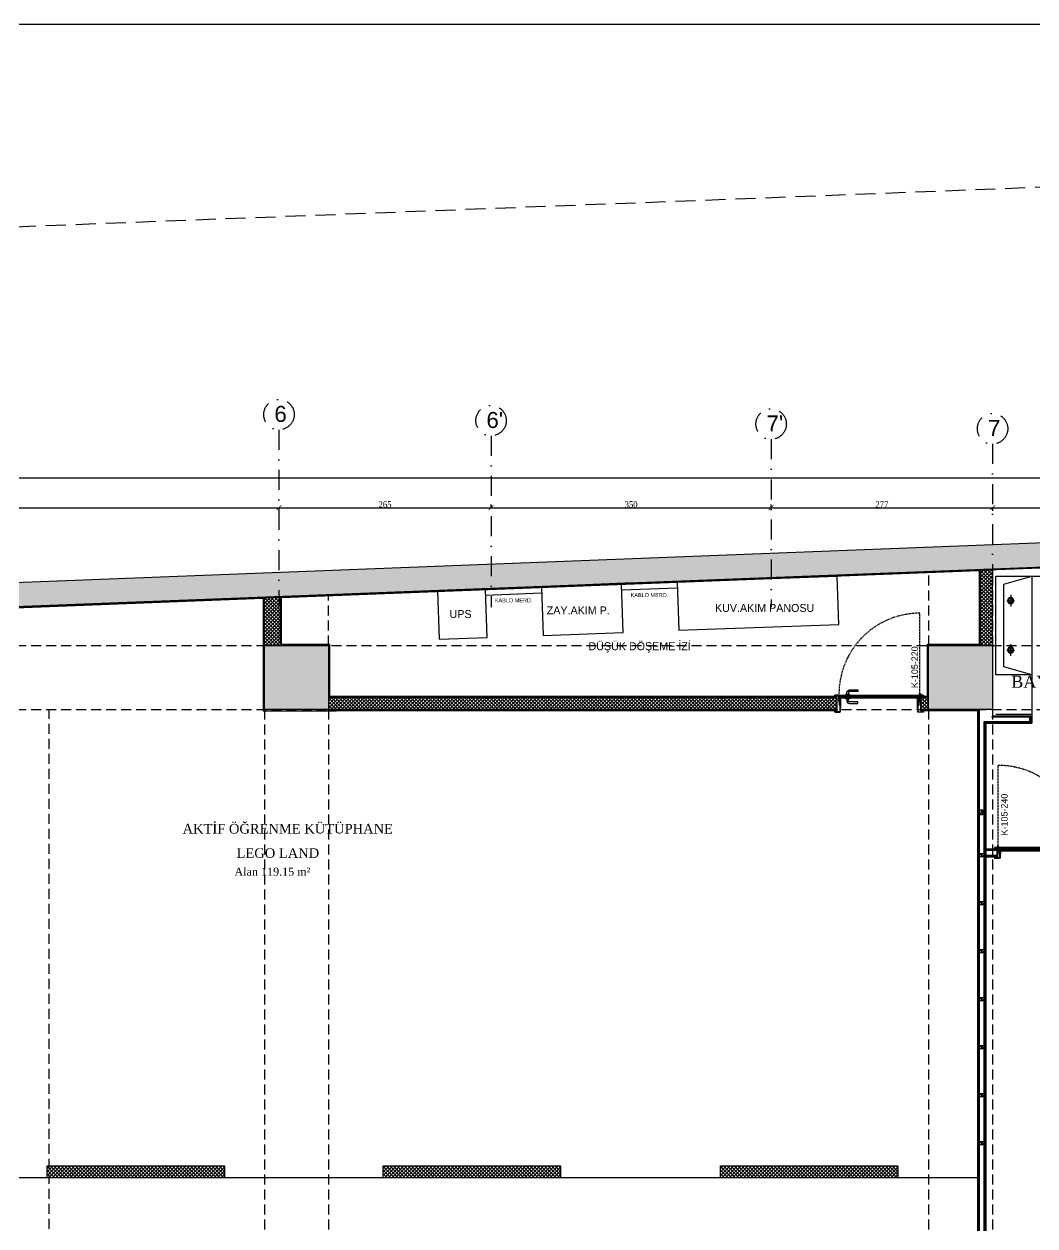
# Model space of a CAD drawing. Header units: millimetres. Extents: x -29311 to -3405, y 28913 to 42880.
# Drawn here: x -16112 to -14848, y 40453 to 41955 of the extents above; entities that cross this region are included whole.
import ezdxf
from ezdxf.enums import TextEntityAlignment as Align

# ---------------------------------------------------------------- set-up
doc = ezdxf.new("R2010")
doc.units = ezdxf.units.MM
for name, pattern in [('( Hidden )', [0.375, 0.25, -0.125]), ('AM_DIN_G_W050', [13.75, 9.75, -1.5, 1, -1.5]), ('DASHDOT', [1, 0.5, -0.25, 0, -0.25]), ('DASHDOT2', [0.5, 0.25, -0.125, 0, -0.125]), ('HIDDEN', [0.375, 0.25, -0.125])]:
    doc.linetypes.add(name, pattern=pattern)
for name, color, linetype in [('A-AKS', 57, 'DASHDOT'), ('A-AKS.', 57, 'DASHDOT2'), ('A-BA', 1, 'Continuous'), ('A-BA-HIDDEN', 136, 'HIDDEN'), ('A-DOSEME-GOR0.1', 77, 'Continuous'), ('A-DUVAR', 53, 'Continuous'), ('A-DUVAR-ALCIPAN', 9, 'Continuous'), ('A-DUVAR-ALCIPAN-CELIK', 144, 'Continuous'), ('A-DUVAR-TARAMA', 251, 'Continuous'), ('A-KAPI-AHSAP', 245, 'Continuous'), ('A-KAPI-AKSESUAR', 206, 'Continuous'), ('A-KAPI-METAL', 84, 'Continuous'), ('A-KAPI-PROFIL', 206, 'Continuous'), ('A-KAPLAMA-SERAMIK', 31, 'Continuous'), ('A-MERDIVEN', 125, 'Continuous'), ('A-SIVA-ALCIPAN', 247, 'Continuous'), ('A-SIVA-IC', 97, 'Continuous'), ('A-TEFRIS-SABIT', 177, 'Continuous'), ('A-YAZI', 136, 'Continuous'), ('level', 10, 'Continuous'), ('T-VANA', 2, 'Continuous'), ('vaz_bina2', 161, 'Continuous'), ('yazı1', 7, 'Continuous'), ('Yazılar', 253, 'Continuous')]:
    doc.layers.add(name, color=color, linetype=linetype)
for name, color, linetype, lineweight in [('olcu-plan', 7, 'Continuous', 20), ('tarama-betonarme', 252, 'Continuous', 13), ('yazı-mekan', 142, 'Continuous', 25)]:
    doc.layers.add(name, color=color, linetype=linetype, lineweight=lineweight)
doc.styles.add('HA_SMART', font='')
doc.styles.get("Standard").update_dxf_attribs({"font": 'arial.ttf'})
doc.styles.add('text1', font='arial.ttf')
doc.styles.add('YAZ-50', font='times.ttf', dxfattribs={"width": 0.9})
doc.styles.get('HA_SMART').set_extended_font_data('Sakkal Majalla')
doc.dimstyles.new('1-50-plan', dxfattribs={"dimtxt": 8, "dimasz": 6, "dimexe": 4, "dimexo": 4, "dimgap": 0.00625, "dimtad": 1, "dimdec": 0, "dimrnd": 0.0005, "dimzin": 9, "dimdsep": 46, "dimtxsty": 'YAZ-50', "dimblk": 'ARCHTICK', "dimcen": 0.025, "dimdle": 4, "dimadec": 0, "dimazin": 0, "dimtfac": 1, "dimtdec": 0, "dimtmove": 0, "dimatfit": 3, "dimfxl": 30, "dimfxlon": 1, "dimarcsym": 0})
pattern_1 = [(45, (-65876.5644, 54657.0166), (-4.4194174, 4.4194174), []), (45, (-65872.145, 54657.0166), (-4.4194174, 4.4194174), [7.8125, -1.5625, 0, -1.5625])]
pattern_2 = [(45, (-100244.7386, 24665.6312), (-2.24506403, 2.24506403), []), (135, (-100244.7386, 24665.6312), (-2.24506403, -2.24506403), [])]

# ---------------------------------------------------------------- blocks, each defined once
blk = doc.blocks.new('ANTET')
at = {"layer": 'Yazılar', "elevation": 0}
blk.add_lwpolyline([(-18397.88, -50768.01), (-14785.5, -50768.01), (-14785.5, -52468.87), (-18397.88, -52468.87)], close=True, dxfattribs=at)
blk = doc.blocks.new('METİKET')
at = {"layer": 'yazı1', "linetype": 'ByBlock', "style": 'HA_SMART'}
for tag, height, p in [('MAHALADI', 20, (13369.9, 684.6)), ('ALAN', 15, (13369.9, 652.2))]:
    blk.add_attdef(tag, text='', height=height, dxfattribs=at).set_placement(p, align=Align.CENTER)
blk = doc.blocks.new('_ArchTick')
at = {"color": 0, "linetype": 'ByBlock', "const_width": 0.15}
blk.add_lwpolyline([(-0.5, -0.5), (0.5, 0.5)], dxfattribs=at)
blk = doc.blocks.new('*D544')
at = {"layer": 'DEFPOINTS', "color": 0, "transparency": 16777216}
for p in [(-16561.2, 41350.4), (-15793, 41354.8), (-15793, 41350.4)]:
    blk.add_point(p, dxfattribs=at)
at = {"layer": 'olcu-plan', "color": 0, "lineweight": -2, "transparency": 16777216}
for p, q in [((-16565.2, 41350.4), (-15789, 41350.4)), ((-16561.2, 41350.4), (-16561.2, 41354.4)), ((-15793, 41350.8), (-15793, 41346.4))]:
    blk.add_line(p, q, dxfattribs=at)
at = {"layer": 'olcu-plan', "color": 0, "lineweight": -2, "transparency": 16777216, "xscale": 6, "yscale": 6, "zscale": 6, "rotation": 180}
blk.add_blockref('_ArchTick', (-16561.2, 41350.4), dxfattribs=at)
at = {"layer": 'olcu-plan', "color": 0, "lineweight": -2, "transparency": 16777216, "xscale": 6, "yscale": 6, "zscale": 6}
blk.add_blockref('_ArchTick', (-15793, 41350.4), dxfattribs=at)
at = {"layer": 'olcu-plan', "color": 0, "transparency": 16777216, "insert": (-16177.1, 41354.5), "char_height": 8, "attachment_point": 5, "style": 'YAZ-50'}
blk.add_mtext('768', dxfattribs=at)
blk = doc.blocks.new('*D545')
at = {"layer": 'DEFPOINTS', "color": 0, "transparency": 16777216}
for p in [(-15793, 41354.8), (-15528, 41350.4), (-15528, 41347.2)]:
    blk.add_point(p, dxfattribs=at)
at = {"layer": 'olcu-plan', "color": 0, "lineweight": -2, "transparency": 16777216}
for p, q in [((-15797, 41350.4), (-15524, 41350.4)), ((-15793, 41350.8), (-15793, 41346.4)), ((-15528, 41350.4), (-15528, 41354.4))]:
    blk.add_line(p, q, dxfattribs=at)
at = {"layer": 'olcu-plan', "color": 0, "lineweight": -2, "transparency": 16777216, "xscale": 6, "yscale": 6, "zscale": 6, "rotation": 180}
blk.add_blockref('_ArchTick', (-15793, 41350.4), dxfattribs=at)
at = {"layer": 'olcu-plan', "color": 0, "lineweight": -2, "transparency": 16777216, "xscale": 6, "yscale": 6, "zscale": 6}
blk.add_blockref('_ArchTick', (-15528, 41350.4), dxfattribs=at)
at = {"layer": 'olcu-plan', "color": 0, "transparency": 16777216, "insert": (-15660.5, 41354.5), "char_height": 8, "attachment_point": 5, "style": 'YAZ-50'}
blk.add_mtext('265', dxfattribs=at)
blk = doc.blocks.new('*D546')
at = {"layer": 'DEFPOINTS', "color": 0, "transparency": 16777216}
for p in [(-15528, 41347.2), (-15178, 41350.4), (-15178, 41350.4)]:
    blk.add_point(p, dxfattribs=at)
at = {"layer": 'olcu-plan', "color": 0, "lineweight": -2, "transparency": 16777216}
for p, q in [((-15532, 41350.4), (-15174, 41350.4)), ((-15528, 41350.4), (-15528, 41354.4)), ((-15178, 41350.4), (-15178, 41354.4))]:
    blk.add_line(p, q, dxfattribs=at)
at = {"layer": 'olcu-plan', "color": 0, "lineweight": -2, "transparency": 16777216, "xscale": 6, "yscale": 6, "zscale": 6, "rotation": 180}
blk.add_blockref('_ArchTick', (-15528, 41350.4), dxfattribs=at)
at = {"layer": 'olcu-plan', "color": 0, "lineweight": -2, "transparency": 16777216, "xscale": 6, "yscale": 6, "zscale": 6}
blk.add_blockref('_ArchTick', (-15178, 41350.4), dxfattribs=at)
at = {"layer": 'olcu-plan', "color": 0, "transparency": 16777216, "insert": (-15353, 41354.5), "char_height": 8, "attachment_point": 5, "style": 'YAZ-50'}
blk.add_mtext('350', dxfattribs=at)
blk = doc.blocks.new('*D547')
at = {"layer": 'DEFPOINTS', "color": 0, "transparency": 16777216}
for p in [(-15178, 41350.4), (-14901.2, 41354.4), (-14901.2, 41350.4)]:
    blk.add_point(p, dxfattribs=at)
at = {"layer": 'olcu-plan', "color": 0, "lineweight": -2, "transparency": 16777216}
for p, q in [((-15182, 41350.4), (-14897.2, 41350.4)), ((-15178, 41350.4), (-15178, 41354.4)), ((-14901.2, 41350.4), (-14901.2, 41346.4))]:
    blk.add_line(p, q, dxfattribs=at)
at = {"layer": 'olcu-plan', "color": 0, "lineweight": -2, "transparency": 16777216, "xscale": 6, "yscale": 6, "zscale": 6, "rotation": 180}
blk.add_blockref('_ArchTick', (-15178, 41350.4), dxfattribs=at)
at = {"layer": 'olcu-plan', "color": 0, "lineweight": -2, "transparency": 16777216, "xscale": 6, "yscale": 6, "zscale": 6}
blk.add_blockref('_ArchTick', (-14901.2, 41350.4), dxfattribs=at)
at = {"layer": 'olcu-plan', "color": 0, "transparency": 16777216, "insert": (-15039.6, 41354.5), "char_height": 8, "attachment_point": 5, "style": 'YAZ-50'}
blk.add_mtext('277', dxfattribs=at)
blk = doc.blocks.new('*D548')
at = {"layer": 'DEFPOINTS', "color": 0, "transparency": 16777216}
for p in [(-14901.2, 41354.4), (-14185.7, 41350.4), (-14185.7, 41350.4)]:
    blk.add_point(p, dxfattribs=at)
at = {"layer": 'olcu-plan', "color": 0, "lineweight": -2, "transparency": 16777216}
for p, q in [((-14905.2, 41350.4), (-14181.7, 41350.4)), ((-14901.2, 41350.4), (-14901.2, 41346.4)), ((-14185.7, 41350.4), (-14185.7, 41354.4))]:
    blk.add_line(p, q, dxfattribs=at)
at = {"layer": 'olcu-plan', "color": 0, "lineweight": -2, "transparency": 16777216, "xscale": 6, "yscale": 6, "zscale": 6, "rotation": 180}
blk.add_blockref('_ArchTick', (-14901.2, 41350.4), dxfattribs=at)
at = {"layer": 'olcu-plan', "color": 0, "lineweight": -2, "transparency": 16777216, "xscale": 6, "yscale": 6, "zscale": 6}
blk.add_blockref('_ArchTick', (-14185.7, 41350.4), dxfattribs=at)
at = {"layer": 'olcu-plan', "color": 0, "transparency": 16777216, "insert": (-14543.5, 41354.5), "char_height": 8, "attachment_point": 5, "style": 'YAZ-50'}
blk.add_mtext('715', dxfattribs=at)
blk = doc.blocks.new('*D549')
at = {"layer": 'DEFPOINTS', "color": 0, "transparency": 16777216}
for p in [(-14185.7, 41387.8), (-14185.7, 41350.4), (-19055.3, 41320.3)]:
    blk.add_point(p, dxfattribs=at)
at = {"layer": 'olcu-plan', "color": 0, "lineweight": -2, "transparency": 16777216}
for p, q in [((-19059.3, 41387.8), (-14181.7, 41387.8)), ((-19055.3, 41357.8), (-19055.3, 41391.8)), ((-14185.7, 41357.8), (-14185.7, 41391.8))]:
    blk.add_line(p, q, dxfattribs=at)
at = {"layer": 'olcu-plan', "color": 0, "lineweight": -2, "transparency": 16777216, "xscale": 6, "yscale": 6, "zscale": 6, "rotation": 180}
blk.add_blockref('_ArchTick', (-19055.3, 41387.8), dxfattribs=at)
at = {"layer": 'olcu-plan', "color": 0, "lineweight": -2, "transparency": 16777216, "xscale": 6, "yscale": 6, "zscale": 6}
blk.add_blockref('_ArchTick', (-14185.7, 41387.8), dxfattribs=at)
at = {"layer": 'olcu-plan', "color": 0, "transparency": 16777216, "insert": (-16620.5, 41391.9), "char_height": 8, "attachment_point": 5, "style": 'YAZ-50'}
blk.add_mtext('4870', dxfattribs=at)
blk = doc.blocks.new('AKS')
at = {"layer": 'A-AKS.', "ltscale": 100}
for p, q in [((3262.3, 2276.7), (3262.3, 2054.9)), ((3527.3, 2269.1), (3527.3, 2054.9)), ((3877.3, 2264.8), (3877.3, 2054.9)), ((4154, 2259), (4154, 2054.9))]:
    blk.add_line(p, q, dxfattribs=at)
for centre in [(3262.3, 2295.7), (3527.3, 2288.1), (3877.3, 2283.8), (4154, 2278)]:
    blk.add_circle(centre, 19, dxfattribs=at)
at = {"layer": 'A-AKS.', "ltscale": 100, "char_height": 20, "width": 18.894, "attachment_point": 1, "style": 'text1'}
for s, insert in [('6', (3256.5, 2306.5)), ("6'", (3521.5, 2298.9)), ("7'", (3871.5, 2294.6)), ('7', (4148.3, 2288.9))]:
    blk.add_mtext(s, dxfattribs=dict(at, insert=insert))
blk = doc.blocks.new('40 60')
at = {"layer": 'A-DUVAR-ALCIPAN-CELIK'}
for points in [[(82132.2, 6001.7), (82132.2, 6007.7), (82128.2, 6007.7), (82128.2, 6001.7)], [(82132, 6001.8), (82132, 6007.5), (82128.3, 6007.5), (82128.3, 6001.8)]]:
    blk.add_lwpolyline(points, close=True, dxfattribs=at)
blk.add_lwpolyline([(82128.3, 6007.5), (82132, 6001.8)], dxfattribs=at)
blk = doc.blocks.new('A$C1989330F')
at = {"layer": 'A-KAPI-AKSESUAR'}
blk.add_lwpolyline([(28, 0), (-28, 0), (-28, -8), (28, -8)], close=True, dxfattribs=at)
blk.add_lwpolyline([(-125, -45), (-20, -45, 0.414214), (-10, -35), (-10, -8), (10, -8), (10, -32, -0.414214), (-23, -65), (-125, -65)], format="xyb", close=True, dxfattribs=at)
blk = doc.blocks.new('*U53')
at = {"ltscale": 12}
h = blk.add_hatch(dxfattribs=at)
h.set_pattern_fill('ANSI31', color=8, scale=5, angle=45)
h.set_pattern_definition([(90, (48.085, 20), (-15.875, 3e-15), [])])
h.paths.add_polyline_path([(1004, -130), (44, -130), (44, -160), (1004, -160)])
at = {"color": 8, "linetype": 'HIDDEN', "ltscale": 50}
blk.add_lwpolyline([(13, -176), (13, -1189, 0.417281), (1025, -166)], format="xyb", dxfattribs=at)
at = {"layer": 'A-KAPI-AHSAP'}
for points in [[(44, -165), (34, -165), (34, -148), (34, -148), (34, -125), (44, -125), (44, -165)], [(44, -125), (1004, -125)], [(1004, -165), (1004, -125), (1014, -125), (1014, -165), (1014, -165), (1014, -165), (1004, -165)], [(1004, -165), (44, -165)]]:
    blk.add_lwpolyline(points, dxfattribs=at)
blk.add_lwpolyline([(1004, -130), (44, -130), (44, -160), (1004, -160)], close=True, dxfattribs=at)
at = {"layer": 'A-KAPI-AKSESUAR'}
for radius in [10, 5, 4]:
    blk.add_circle((12, -175), radius, dxfattribs=at)
at = {"layer": 'A-KAPI-METAL'}
for points in [[(-29, 47), (39, 47, -0.414214), (40, 46), (40, -96), (38, -96), (38, 44, 0.414214), (38, 45), (-28, 45, 0.414214), (-28, 44), (-28, 33, 0.414214), (-28, 32), (-20, 32), (-20, 30), (-29, 30, -0.414214), (-30, 31), (-30, 46, -0.414214)], [(-30, -151, -0.414214), (-29, -150), (-20, -150), (-20, -152), (-28, -152, 0.414214), (-28, -152), (-28, -162, 0.414214), (-28, -163), (27, -163, 0.414214), (27, -162), (27, -105, -0.414214), (28, -104), (41, -104, -0.414154), (42, -105), (42, -119), (42, -15), (42, 0), (42, -15), (40, -15), (40, 0, -1), (44, 0), (44, -120, -0.934642), (40, -119), (40, -106, 0.414214), (40, -106), (30, -106, 0.414214), (29, -106), (29, -164, -0.414214), (28, -165), (-29, -165, -0.414214), (-30, -164)], [(1078, -151, 0.414214), (1077, -150), (1068, -150), (1068, -152), (1076, -152, -0.414214), (1076, -152), (1076, -162, -0.414214), (1076, -163), (1022, -163, -0.414214), (1021, -162), (1021, -104, 0.414214), (1020, -103), (1007, -103, 0.414154), (1006, -104), (1006, -119), (1006, -15), (1006, 0), (1006, -15), (1008, -15), (1008, 0, 1), (1004, 0), (1004, -120, 0.938583), (1008, -119), (1008, -105, -0.414214), (1009, -105), (1019, -105, -0.414214), (1019, -105), (1019, -164, 0.414214), (1020, -165), (1077, -165, 0.414214), (1078, -164)], [(1077, 47), (1009, 47, 0.414214), (1008, 46), (1008, -96), (1010, -96), (1010, 44, -0.414214), (1011, 45), (1076, 45, -0.414214), (1076, 44), (1076, 33, -0.414214), (1076, 32), (1068, 32), (1068, 30), (1077, 30, 0.414214), (1078, 31), (1078, 46, 0.414214)]]:
    blk.add_lwpolyline(points, format="xyb", close=True, dxfattribs=at)
at = {"layer": 'A-KAPI-PROFIL'}
for points in [[(16, -101), (27, -70), (27, -36), (37, -36), (37, -72), (26, -104), (26, -163), (16, -163)], [(1032, -101), (1021, -70), (1021, -44), (1011, -44), (1011, -72), (1022, -104), (1022, -163), (1032, -163)]]:
    blk.add_lwpolyline(points, close=True, dxfattribs=at)
for points in [[(36, -37), (37, -37), (37, -52), (30, -66), (30, -90), (37, -90), (37, -91), (29, -91), (29, -66), (36, -52), (36, -37)], [(1012, -37), (1011, -37), (1011, -52), (1018, -66), (1018, -90), (1011, -90), (1011, -91), (1019, -91), (1019, -66), (1012, -52), (1012, -37)]]:
    blk.add_lwpolyline(points, dxfattribs=at)
at = {"layer": 'A-KAPI-PROFIL', "color": 8}
for points in [[(40, -111, 0.414214), (38, -109), (31, -109, 0.414214), (29, -111), (29, -122, 0.414214), (31, -124), (45, -124, 0.414214), (46, -123), (46, -120, 1), (44, -120), (44, -121), (40, -121)], [(1019, -111, 0.414214), (1017, -109), (1010, -109, 0.414214), (1008, -111), (1008, -121), (1004, -121), (1004, -120, 1), (1002, -120), (1002, -123, 0.414214), (1003, -124), (1014, -124), (1017, -124, 0.414214), (1019, -122)]]:
    blk.add_lwpolyline(points, format="xyb", close=True, dxfattribs=at)
at = {"layer": 'DEFPOINTS', "linetype": 'ByBlock', "ltscale": 12}
for p, q in [((0, 30), (0, -150)), ((1048, 30), (1048, -125))]:
    blk.add_line(p, q, dxfattribs=at)
at = {"ltscale": 12, "xscale": -1, "rotation": 180}
blk.add_blockref('A$C1989330F', (916, -125), dxfattribs=at)
at = {"ltscale": 12}
blk.add_blockref('A$C1989330F', (916, -165), dxfattribs=at)
blk = doc.blocks.new('2. bodrum kat kirişileri')
at = {"layer": 'A-BA-HIDDEN', "ltscale": 50}
for points in [[(2637.1, -21214.5), (2637.1, -21125.4)], [(2717.1, -21214.5), (2717.1, -21122.4)], [(1806.6, -21214.5), (1806.6, -21155.5)], [(1886.6, -21214.5), (1886.6, -21152.6)], [(146.6, -21214.6), (3432.1, -21214.6), (3432.1, -22464.9)], [(146.6, -21294.6), (3352.1, -21294.6), (3352.1, -22464.9)], [(1537.5, -22074.9), (1537.5, -21294.5)], [(1806.6, -21294.6), (1806.6, -22735.1)], [(1886.6, -21294.6), (1886.6, -22735.1)], [(2636.6, -21294.6), (2636.6, -22074.9)], [(2716.6, -21294.6), (2716.6, -22074.9)]]:
    blk.add_lwpolyline(points, dxfattribs=at)
blk = doc.blocks.new('2 Lİ LAVABOO')
at = {"layer": 'A-TEFRIS-SABIT', "color": 4, "linetype": 'AM_DIN_G_W050', "ltscale": 2}
for p, q in [((88829.3, 15555.6), (88843.7, 15555.6)), ((88831.8, 15555.8), (88841.3, 15555.8)), ((88836.5, 15560.6), (88836.5, 15551)), ((88905.4, 15555.6), (88891, 15555.6)), ((88902.9, 15555.8), (88893.4, 15555.8)), ((88898.2, 15560.6), (88898.2, 15551))]:
    blk.add_line(p, q, dxfattribs=at)
at = {"layer": 'A-TEFRIS-SABIT'}
for points in [[(88805.7, 15574.4), (88805.7, 15529.3), (88929, 15529.3), (88929, 15574.4)], [(88815.7, 15564.4), (88805.7, 15529.3), (88929, 15529.3), (88919, 15564.4)]]:
    blk.add_lwpolyline(points, close=True, dxfattribs=at)
for centre, radius in [((88836.5, 15555.8), 3.75), ((88836.5, 15555.8), 2.6), ((88898.2, 15555.8), 3.75), ((88898.2, 15555.8), 2.6)]:
    blk.add_circle(centre, radius, dxfattribs=at)
blk = doc.blocks.new('*U577')
at = {"ltscale": 12}
h = blk.add_hatch(dxfattribs=at)
h.set_pattern_fill('ANSI31', color=8, scale=5, angle=45)
h.set_pattern_definition([(90, (50, 20), (-15.875, 3e-15), [])])
h.paths.add_polyline_path([(1006, -130), (44, -130), (44, -160), (1006, -160)])
at = {"color": 8, "linetype": 'HIDDEN', "ltscale": 50}
blk.add_lwpolyline([(13, -176), (13, -1196, 0.417281), (1032, -166)], format="xyb", dxfattribs=at)
at = {"layer": 'A-KAPI-AHSAP'}
for points in [[(44, -165), (34, -165), (34, -148), (34, -148), (34, -125), (44, -125), (44, -165)], [(44, -125), (1006, -125)], [(1006, -165), (1006, -125), (1016, -125), (1016, -165), (1016, -165), (1016, -165), (1006, -165)], [(1006, -165), (44, -165)]]:
    blk.add_lwpolyline(points, dxfattribs=at)
blk.add_lwpolyline([(1006, -130), (44, -130), (44, -160), (1006, -160)], close=True, dxfattribs=at)
at = {"layer": 'A-KAPI-AKSESUAR'}
for radius in [10, 5, 4]:
    blk.add_circle((12, -175), radius, dxfattribs=at)
at = {"layer": 'A-KAPI-METAL'}
for points in [[(-29, -33), (39, -33, -0.414214), (40, -34), (40, -96), (38, -96), (38, -36, 0.414214), (38, -35), (-28, -35, 0.414214), (-28, -36), (-28, -47, 0.414214), (-28, -48), (-20, -48), (-20, -50), (-29, -50, -0.414214), (-30, -49), (-30, -34, -0.414214)], [(-30, -151, -0.414214), (-29, -150), (-20, -150), (-20, -152), (-28, -152, 0.414214), (-28, -152), (-28, -162, 0.414214), (-28, -163), (27, -163, 0.414214), (27, -162), (27, -105, -0.414214), (28, -104), (41, -104, -0.414154), (42, -105), (42, -119), (42, -95), (42, -81), (42, -95), (40, -95), (40, -81, -1), (44, -81), (44, -120, -0.934642), (40, -119), (40, -106, 0.414214), (40, -106), (30, -106, 0.414214), (29, -106), (29, -164, -0.414214), (28, -165), (-29, -165, -0.414214), (-30, -164)], [(1080, -151, 0.414214), (1079, -150), (1070, -150), (1070, -152), (1078, -152, -0.414214), (1078, -152), (1078, -162, -0.414214), (1078, -163), (1023, -163, -0.414214), (1023, -162), (1023, -104, 0.414214), (1022, -103), (1009, -103, 0.414154), (1008, -104), (1008, -119), (1008, -95), (1008, -81), (1008, -95), (1010, -95), (1010, -81, 1), (1006, -81), (1006, -120, 0.938583), (1010, -119), (1010, -105, -0.414214), (1010, -105), (1020, -105, -0.414214), (1021, -105), (1021, -164, 0.414214), (1022, -165), (1079, -165, 0.414214), (1080, -164)], [(1079, -33), (1011, -33, 0.414214), (1010, -34), (1010, -96), (1012, -96), (1012, -36, -0.414214), (1012, -35), (1078, -35, -0.414214), (1078, -36), (1078, -47, -0.414214), (1078, -48), (1070, -48), (1070, -50), (1079, -50, 0.414214), (1080, -49), (1080, -34, 0.414214)]]:
    blk.add_lwpolyline(points, format="xyb", close=True, dxfattribs=at)
at = {"layer": 'A-KAPI-PROFIL'}
for points in [[(16, -101), (27, -70), (27, -36), (37, -36), (37, -72), (26, -104), (26, -163), (16, -163)], [(1034, -101), (1023, -70), (1023, -44), (1013, -44), (1013, -72), (1024, -104), (1024, -163), (1034, -163)]]:
    blk.add_lwpolyline(points, close=True, dxfattribs=at)
for points in [[(36, -37), (37, -37), (37, -52), (30, -66), (30, -90), (37, -90), (37, -91), (29, -91), (29, -66), (36, -52), (36, -37)], [(1014, -37), (1013, -37), (1013, -52), (1020, -66), (1020, -90), (1013, -90), (1013, -91), (1021, -91), (1021, -66), (1014, -52), (1014, -37)]]:
    blk.add_lwpolyline(points, dxfattribs=at)
at = {"layer": 'A-KAPI-PROFIL', "color": 8}
for points in [[(40, -111, 0.414214), (38, -109), (31, -109, 0.414214), (29, -111), (29, -122, 0.414214), (31, -124), (45, -124, 0.414214), (46, -123), (46, -120, 1), (44, -120), (44, -121), (40, -121)], [(1021, -111, 0.414214), (1019, -109), (1012, -109, 0.414214), (1010, -111), (1010, -121), (1006, -121), (1006, -120, 1), (1004, -120), (1004, -123, 0.414214), (1005, -124), (1016, -124), (1019, -124, 0.414214), (1021, -122)]]:
    blk.add_lwpolyline(points, format="xyb", close=True, dxfattribs=at)
at = {"layer": 'DEFPOINTS', "linetype": 'ByBlock', "ltscale": 12}
for p, q in [((0, -50), (0, -150)), ((1050, -50), (1050, -125))]:
    blk.add_line(p, q, dxfattribs=at)
at = {"ltscale": 12, "xscale": -1, "rotation": 180}
blk.add_blockref('A$C1989330F', (916, -125), dxfattribs=at)
at = {"ltscale": 12}
blk.add_blockref('A$C1989330F', (916, -165), dxfattribs=at)

msp = doc.modelspace()

# ---------------------------------------------------------------- hatches: boundary and pattern name
at = {"layer": 'A-DUVAR-TARAMA'}
h = msp.add_hatch(dxfattribs=at)
h.set_pattern_fill('ANSI37', color=256, style=0)
h.set_pattern_definition(pattern_2)
h.paths.add_polyline_path([(-14916.24, 41178.15), (-14901.24, 41178.15), (-14901.27, 41274.15), (-14916.25, 41273.56)])
h = msp.add_hatch(dxfattribs=at)
h.set_pattern_fill('ANSI37', color=256, style=0)
h.set_pattern_definition(pattern_2)
h.paths.add_polyline_path([(-15811.24, 41238.87), (-15791.24, 41239.65), (-15791.24, 41178.15), (-15811.24, 41178.15)])
h = msp.add_hatch(dxfattribs=at)
h.set_pattern_fill('ANSI37', color=256, style=0)
h.set_pattern_definition(pattern_2)
h.paths.add_polyline_path([(-15095.55, 41113.15), (-15095.55, 41098.15), (-15731.24, 41098.15), (-15731.24, 41113.15)])
h.paths.add_polyline_path([(-14990.74, 41098.15), (-14990.74, 41113.15), (-14981.24, 41113.15), (-14981.24, 41098.15)])
h = msp.add_hatch(dxfattribs=at)
h.set_pattern_fill('ANSI37', color=256, angle=-90, style=0)
h.set_pattern_definition([(315, (-37216.6396, 126736.2067), (2.24506403, 2.24506403), []), (45, (-37216.6396, 126736.2067), (-2.24506403, 2.24506403), [])])
h.paths.add_polyline_path([(-16082.74, 40512.77), (-16082.74, 40527.77), (-15861.24, 40527.77), (-15861.24, 40512.77)])
h = msp.add_hatch(dxfattribs=at)
h.set_pattern_fill('ANSI37', color=256, angle=-90, style=0)
h.set_pattern_definition([(315, (-36796.6396, 126736.2067), (2.24506403, 2.24506403), []), (45, (-36796.6396, 126736.2067), (-2.24506403, 2.24506403), [])])
h.paths.add_polyline_path([(-15662.74, 40512.77), (-15662.74, 40527.77), (-15441.24, 40527.77), (-15441.24, 40512.77)])
h = msp.add_hatch(dxfattribs=at)
h.set_pattern_fill('ANSI37', color=256, angle=-90, style=0)
h.set_pattern_definition([(315, (-36375.1396, 126736.2067), (2.24506403, 2.24506403), []), (45, (-36375.1396, 126736.2067), (-2.24506403, 2.24506403), [])])
h.paths.add_polyline_path([(-15241.24, 40512.77), (-15241.24, 40527.77), (-15019.74, 40527.77), (-15019.74, 40512.77)])
at = {"layer": 'tarama-betonarme'}
h = msp.add_hatch(dxfattribs=at)
h.set_pattern_fill('ANSI35', color=256, scale=25, style=0)
h.set_pattern_definition(pattern_1)
h.paths.add_polyline_path([(-18785.37, 39307.05), (-19021.29, 41114.45), (-14216.73, 41300.68), (-13835.02, 39324.64)], flags=16)
h.paths.add_polyline_path([(-18811.7, 39276.95), (-19055.29, 41143.15), (-14192.15, 41331.65), (-13798.7, 39294.77)])
h = msp.add_hatch(dxfattribs=at)
h.set_pattern_fill('ANSI35', color=256, scale=25, style=0)
h.set_pattern_definition(pattern_1)
h.paths.add_polyline_path([(-15811.24, 41178.15), (-15731.24, 41178.15), (-15731.24, 41098.15), (-15811.24, 41098.15)])
h.paths.add_polyline_path([(-16641.24, 41178.15), (-16561.24, 41178.15), (-16561.24, 41098.15), (-16641.24, 41098.15)])
h.paths.add_polyline_path([(-17471.24, 41178.15), (-17391.24, 41178.15), (-17391.24, 41098.15), (-17471.24, 41098.15)])
h.paths.add_polyline_path([(-14265.74, 41178.15), (-14185.74, 41178.15), (-14185.74, 41098.15), (-14265.74, 41098.15)])
h = msp.add_hatch(dxfattribs=at)
h.set_pattern_fill('ANSI35', color=256, scale=25, style=0)
h.set_pattern_definition(pattern_1)
h.paths.add_polyline_path([(-15178.01, 40282.77), (-14874.01, 40282.77), (-14874.01, 40317.77), (-15178.01, 40317.77)])
h.paths.add_polyline_path([(-14688.01, 39847.77), (-14653.01, 39847.77), (-14653.01, 40317.77), (-14688.01, 40317.77)])
h.paths.add_polyline_path([(-14265.74, 40362.77), (-14185.74, 40362.77), (-14185.74, 40282.77), (-14265.74, 40282.77)])
h.paths.add_polyline_path([(-14265.74, 39927.77), (-14185.74, 39927.77), (-14185.74, 39847.77), (-14265.74, 39847.77)])
h.paths.add_polyline_path([(-14981.24, 41178.15), (-14901.24, 41178.15), (-14901.24, 41098.15), (-14981.24, 41098.15)])

# ---------------------------------------------------------------- linework, layer by layer
at = {"layer": 'A-BA'}
for p, q in [((-18152.31, 41178.15), (-14192.15, 41331.65)), ((-18125.74, 41149.16), (-14190.99, 41301.68))]:
    msp.add_line(p, q, dxfattribs=at)
for points in [[(-15811.24, 41178.15), (-15731.24, 41178.15), (-15731.24, 41098.15), (-15811.24, 41098.15)], [(-15811.24, 41178.15), (-15731.24, 41178.15), (-15731.24, 41098.15), (-15811.24, 41098.15)], [(-14981.24, 41178.15), (-14901.24, 41178.15), (-14901.24, 41098.15), (-14981.24, 41098.15)], [(-14981.24, 41178.15), (-14901.24, 41178.15), (-14901.24, 41098.15), (-14981.24, 41098.15)]]:
    msp.add_lwpolyline(points, close=True, dxfattribs=at)
at = {"layer": 'A-DOSEME-GOR0.1'}
msp.add_line((-14919.74, 40512.77), (-16561.24, 40512.77), dxfattribs=at)
at = {"layer": 'A-DUVAR'}
for p, q in [((-15811.24, 41178.15), (-15811.24, 41238.87)), ((-15791.24, 41178.15), (-15791.24, 41239.65)), ((-15095.55, 41113.15), (-15731.24, 41113.15)), ((-14981.24, 41113.15), (-14990.74, 41113.15)), ((-15095.55, 41098.15), (-15731.24, 41098.15)), ((-14981.24, 41098.15), (-14990.74, 41098.15))]:
    msp.add_line(p, q, dxfattribs=at)
for points in [[(-14916.24, 41178.15), (-14916.24, 41273.56)], [(-14901.24, 41178.15), (-14901.24, 41274.15)]]:
    msp.add_lwpolyline(points, dxfattribs=at)
for points in [[(-16082.74, 40512.77), (-16082.74, 40527.77), (-15861.24, 40527.77), (-15861.24, 40512.77)], [(-15662.74, 40512.77), (-15662.74, 40527.77), (-15441.24, 40527.77), (-15441.24, 40512.77)], [(-15241.24, 40512.77), (-15241.24, 40527.77), (-15019.74, 40527.77), (-15019.74, 40512.77)]]:
    msp.add_lwpolyline(points, close=True, dxfattribs=at)
at = {"layer": 'A-DUVAR-ALCIPAN'}
for p, q in [((-14918.99, 40432.08), (-14918.99, 41098.15)), ((-14917.74, 40432.08), (-14917.74, 41098.15)), ((-14911.74, 40922.15), (-14911.74, 41083.2)), ((-14910.49, 40922.15), (-14910.49, 41083.2)), ((-14911.74, 40432.08), (-14911.74, 40966.59)), ((-14910.49, 40432.08), (-14910.49, 40965.34))]:
    msp.add_line(p, q, dxfattribs=at)
for points in [[(-14901.74, 41178.15), (-14900.49, 41178.15)], [(-14902.49, 41089.2), (-14855.33, 41089.2)], [(-14901.24, 41090.45), (-14854.08, 41090.45)], [(-14855.33, 41090.45), (-14855.33, 41081.95)], [(-14854.08, 41090.45), (-14854.08, 41081.95)], [(-14911.74, 41083.2), (-14855.33, 41083.2)], [(-14910.49, 41081.95), (-14854.08, 41081.95)], [(-14911.74, 40922.15), (-14895.68, 40922.15)], [(-14910.49, 40923.4), (-14895.68, 40923.4)], [(-14911.74, 40916.15), (-14895.68, 40916.15)], [(-14910.49, 40914.9), (-14895.68, 40914.9)]]:
    msp.add_lwpolyline(points, dxfattribs=at)
at = {"layer": 'A-KAPLAMA-SERAMIK'}
for points in [[(-14897.24, 41264.95), (-14603.85, 41264.95)], [(-14897.24, 41092.45), (-14852.08, 41092.45)], [(-14897.24, 41092.45), (-14852.08, 41092.45)], [(-14852.08, 41092.45), (-14852.08, 41081.2)]]:
    msp.add_lwpolyline(points, dxfattribs=at)
at = {"layer": 'A-SIVA-ALCIPAN'}
for p, q in [((-14919.74, 40432.08), (-14919.74, 41096.65)), ((-14909.74, 40924.15), (-14909.74, 41081.2)), ((-14909.74, 41081.2), (-14909.74, 40924.15)), ((-14909.74, 40432.08), (-14909.74, 40964.59)), ((-14909.74, 40964.59), (-14909.74, 40432.08))]:
    msp.add_line(p, q, dxfattribs=at)
for points in [[(-14909.74, 41081.2), (-14852.08, 41081.2)], [(-14909.74, 40924.15), (-14895.68, 40924.15)], [(-14895.68, 40924.15), (-14895.68, 40914.15)], [(-14909.74, 40914.15), (-14895.68, 40914.15)]]:
    msp.add_lwpolyline(points, dxfattribs=at)
at = {"layer": 'A-SIVA-IC'}
for p, q in [((-15789.74, 41179.65), (-15789.74, 41239.65)), ((-14990.74, 41114.65), (-14982.74, 41114.65))]:
    msp.add_line(p, q, dxfattribs=at)
for points in [[(-14155.12, 40973.84), (-14178.84, 41096.65), (-14267.24, 41096.65), (-14267.24, 41179.65), (-14194.87, 41179.65), (-14217.95, 41299.13), (-17339.26, 41178.15)], [(-15789.74, 41238.21), (-14918.99, 41271.96)], [(-14982.74, 41114.65), (-14982.74, 41179.65), (-14917.74, 41179.65), (-14917.74, 41273.56)], [(-16560.43, 41208.33), (-15812.74, 41237.31)], [(-15812.74, 41238.87), (-15812.74, 41096.65), (-15721.74, 41096.65)], [(-15789.74, 41179.65), (-15729.74, 41179.65), (-15729.74, 41114.65), (-15095.55, 41114.65)], [(-15095.55, 41096.65), (-15095.55, 41114.65)], [(-14990.74, 41096.65), (-14990.74, 41114.65)], [(-15095.55, 41096.65), (-15731.24, 41096.65)], [(-14918.99, 41096.65), (-14982.75, 41096.65), (-14990.74, 41096.62)]]:
    msp.add_lwpolyline(points, dxfattribs=at)
at = {"layer": 'A-TEFRIS-SABIT'}
msp.add_lwpolyline([(-14852.08, 41141.7), (-14852.08, 41092.45)], dxfattribs=at)
at = {"layer": 'T-VANA'}
for p, q in [((-15420.33, 41254.03), (-15350.61, 41256.73)), ((-15364.86, 41247.67), (-15295.14, 41250.37)), ((-15534.73, 41241.09), (-15465.02, 41243.79))]:
    msp.add_line(p, q, dxfattribs=at)
for points in [[(-15462.96, 41190.83), (-15363.03, 41194.32), (-15365.12, 41254.28), (-15465.06, 41250.79)], [(-15295.41, 41257.37), (-15293.32, 41197.4), (-15093.44, 41204.38), (-15095.54, 41264.35)], [(-15592.88, 41186.02), (-15532.91, 41188.12), (-15535.01, 41248.08), (-15594.97, 41245.99)]]:
    msp.add_lwpolyline(points, close=True, dxfattribs=at)
at = {"layer": 'vaz_bina2', "linetype": '( Hidden )', "ltscale": 100}
msp.add_lwpolyline([(-19048.76, 41087.28), (-18805.18, 39221.08), (-13792.17, 39238.89), (-12774.38, 39242.51), (-13043.32, 40634.75), (-13285.11, 41117.08), (-13613.35, 41407.74), (-13970.55, 41596.35), (-14341.7, 41706.43), (-14710.49, 41755.81), (-19113.74, 41585.13)], close=True, dxfattribs=at)

# ---------------------------------------------------------------- block references
at = {"xscale": 2, "yscale": 2, "zscale": 2}
msp.add_blockref('ANTET', (17255.54, 143490.88, 0), dxfattribs=at)
at = {"layer": 'A-AKS'}
msp.add_blockref('AKS', (-19055.29, 39171.08), dxfattribs=at)
at = {"layer": 'A-DUVAR-ALCIPAN-CELIK', "xscale": -1}
msp.add_blockref('40 60', (67214.42, 34964.94), dxfattribs=at)
at = {"layer": 'A-DUVAR-ALCIPAN-CELIK', "xscale": -1, "rotation": 90}
for p in [(-8910.08, 123046.31), (-8910.08, 122986.31), (-8910.08, 122926.31), (-8910.08, 122866.31), (-8910.08, 122806.31), (-8910.08, 122746.31), (-8910.08, 122686.31)]:
    msp.add_blockref('40 60', p, dxfattribs=at)
at = {"layer": 'A-KAPI-AHSAP', "yscale": 0.1, "zscale": 0.1, "rotation": 180}
for name, p, xscale in [('*U53', (-14990.74, 41099.65), 0.1), ('*U577', (-14895.68, 40909.15), -0.1)]:
    msp.add_blockref(name, p, dxfattribs=dict(at, xscale=xscale))
at = {"layer": 'A-MERDIVEN'}
msp.add_blockref('2. bodrum kat kirişileri', (-17617.87, 62392.7), dxfattribs=at)
at = {"layer": 'A-TEFRIS-SABIT', "xscale": -1, "rotation": 90}
msp.add_blockref('2 Lİ LAVABOO', (677.2, 130070.67), dxfattribs=at)
at = {"layer": 'yazı-mekan', "linetype": 'ByBlock'}
ref = msp.add_blockref('METİKET', (-12157.8, 41060.93), dxfattribs=dict(at, xscale=-0.25, yscale=0.25, zscale=0.25))
ref.add_attrib('MAHALADI', 'KABLO MERD.', dxfattribs={"layer": 'yazı1', "linetype": 'ByBlock', "height": 5, "style": 'HA_SMART'}).set_placement((-15499.72, 41232.09), align=Align.CENTER)
ref = msp.add_blockref('METİKET', (-11988.16, 41067.51), dxfattribs=dict(at, xscale=-0.25, yscale=0.25, zscale=0.25))
ref.add_attrib('MAHALADI', 'KABLO MERD.', dxfattribs={"layer": 'yazı1', "linetype": 'ByBlock', "height": 5, "style": 'HA_SMART'}).set_placement((-15330.08, 41238.66), align=Align.CENTER)
ref = msp.add_blockref('METİKET', (-8882.23, 40870.15), dxfattribs=dict(at, xscale=-0.5, yscale=0.5, zscale=0.5))
ref.add_attrib('MAHALADI', 'UPS', dxfattribs={"layer": 'yazı1', "linetype": 'ByBlock', "height": 10, "style": 'HA_SMART'}).set_placement((-15566.08, 41212.46), align=Align.CENTER)
ref = msp.add_blockref('METİKET', (-8735.18, 40874.72), dxfattribs=dict(at, xscale=-0.5, yscale=0.5, zscale=0.5))
ref.add_attrib('MAHALADI', 'ZAY.AKIM P.', dxfattribs={"layer": 'yazı1', "linetype": 'ByBlock', "height": 10, "style": 'HA_SMART'}).set_placement((-15419.03, 41217.04), align=Align.CENTER)
ref = msp.add_blockref('METİKET', (-8502.3, 40877.77), dxfattribs=dict(at, xscale=-0.5, yscale=0.5, zscale=0.5))
ref.add_attrib('MAHALADI', 'KUV.AKIM PANOSU', dxfattribs={"layer": 'yazı1', "linetype": 'ByBlock', "height": 10, "style": 'HA_SMART'}).set_placement((-15186.14, 41220.08), align=Align.CENTER)
ref = msp.add_blockref('METİKET', (-22025.87, 40829.92), dxfattribs=dict(at, xscale=0.5, yscale=0.5, zscale=0.5))
ref.add_attrib('MAHALADI', 'DÜŞÜK DÖŞEME İZİ', dxfattribs={"layer": 'yazı1', "linetype": 'ByBlock', "height": 10, "style": 'HA_SMART'}).set_placement((-15342.3, 41172.23), align=Align.CENTER)

# ---------------------------------------------------------------- texts
at = {"layer": 'A-YAZI', "style": 'YAZ-50'}
for s, height, p in [('BAY PERSONEL DUŞ', 15, (-14768.5, 41125.37)), ('AKTİF ÖĞRENME KÜTÜPHANE ', 12, (-15779.77, 40943.17)), ('LEGO LAND', 12, (-15794.39, 40912.7)), ('Alan 119.15 m²', 10, (-15801.27, 40890.49))]:
    msp.add_text(s, height=height, dxfattribs=at).set_placement(p, align=Align.CENTER)
at = {"layer": 'level', "char_height": 8, "width": 13.9869, "rotation": 90}
for s, insert, attachment_point in [('K-105-220', (-14994.52, 41177.12), 9), ('K-105-240', (-14890.55, 40992.95), 3)]:
    msp.add_mtext(s, dxfattribs=dict(at, insert=insert, attachment_point=attachment_point))

# ---------------------------------------------------------------- dimensions: what is measured, and where the dimension line sits
at = {"layer": 'olcu-plan'}
for base, p1, p2, picture, middle in [((-14185.74, 41387.84), (-19055.29, 41320.3), (-14185.74, 41350.43), '*D549', (-16620.51, 41391.92)), ((-15793.01, 41350.43), (-16561.24, 41350.43), (-15793.01, 41354.77), '*D544', (-16177.12, 41354.52)), ((-15528.01, 41350.43), (-15793.01, 41354.77), (-15528.01, 41347.19), '*D545', (-15660.51, 41354.51)), ((-15178.01, 41350.43), (-15528.01, 41347.19), (-15178.01, 41350.43), '*D546', (-15353.01, 41354.51)), ((-14901.24, 41350.43), (-15178.01, 41350.43), (-14901.24, 41354.41), '*D547', (-15039.62, 41354.52)), ((-14185.7429, 41350.4331), (-14901.2394, 41354.4088), (-14185.7429, 41350.4331), '*D548', (-14543.4911, 41354.5201))]:
    dim = msp.add_linear_dim(base=base, p1=p1, p2=p2, dimstyle='1-50-plan', dxfattribs=at)
    dim.commit()
    dim.dimension.update_dxf_attribs({"geometry": picture, "text_midpoint": middle})

doc.saveas('drawing.dxf')
